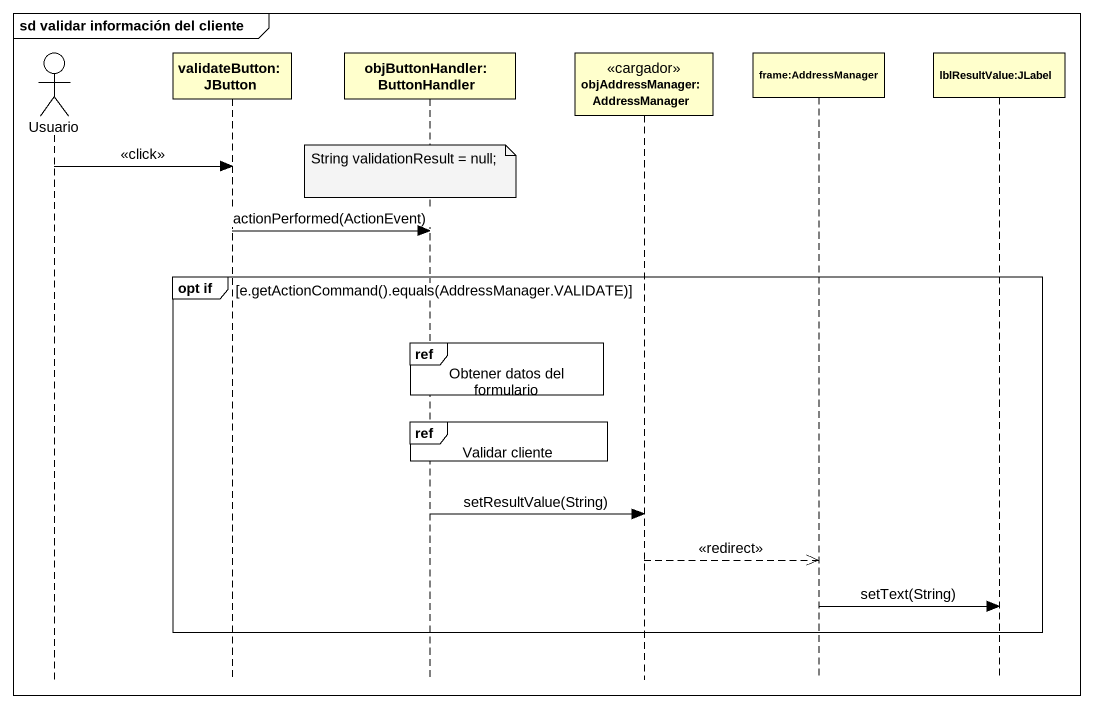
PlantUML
@startuml
mainframe sd validar información del cliente
hide footbox
actor Usuario
participant "validateButton:JButton" as validateButton_JButton
participant "objButtonHandler: ButtonHandler" as objButtonHandler
participant "objAddressManager: AddressManager" as objAddressManager <<cargador>>
participant "frame:AddressManager" as frame_AddressManager
participant "lblResultValue:JLabel" as lblResultValue_JLabel

Usuario -> validateButton_JButton : <<click>>
note over objButtonHandler : String validationResult = null;
validateButton_JButton -> objButtonHandler : actionPerformed(ActionEvent)
group opt if [e.getActionCommand().equals(AddressManager.VALIDATE)]
  ref over objButtonHandler : Obtener datos del formulario
  ref over objButtonHandler : Validar cliente
  objButtonHandler -> objAddressManager : setResultValue(String)
  objAddressManager -->> frame_AddressManager : <<redirect>>
  frame_AddressManager -> lblResultValue_JLabel : setText(String)
end
@enduml
